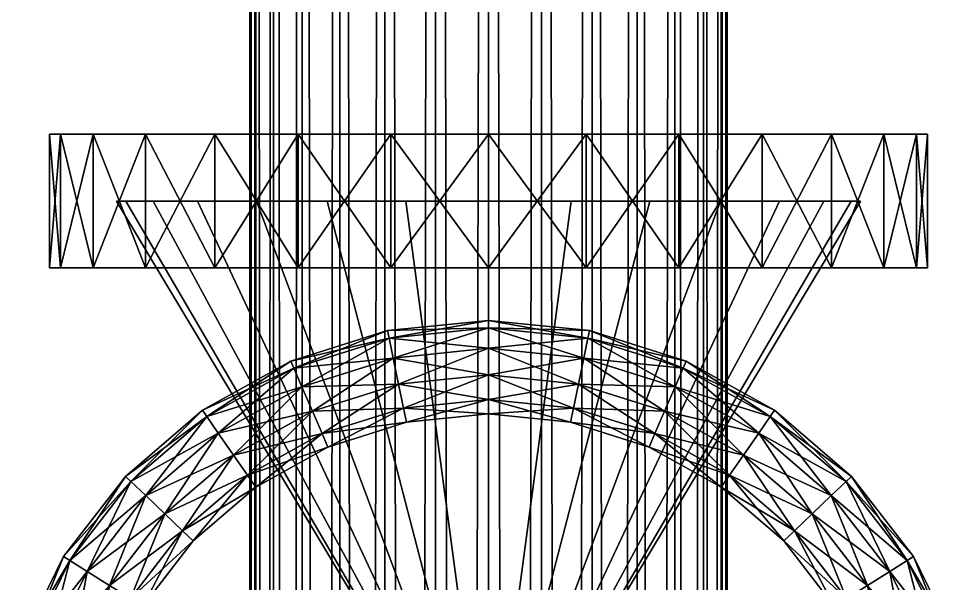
# Model space of a CAD drawing. Header units: millimetres. Extents: x 3500 to 25050, y 1500 to 19500.
# Drawn here: x 10387.5 to 10612.5, y 15557.1 to 15692.2 of the extents above; entities that cross this region are included whole.
import ezdxf

# ---------------------------------------------------------------- set-up
doc = ezdxf.new("R2010")
doc.units = ezdxf.units.MM
for name, color, linetype, true_color in [('3D-PIPE-P-1022', 7, 'Continuous', 0xf2c230), ('3D-VALVE', 7, 'Continuous', 0x3a4658), ('3D-VALVE-HANDWHEEL', 7, 'Continuous', 0xd93b3b)]:
    doc.layers.add(name, color=color, linetype=linetype, true_color=true_color)

msp = doc.modelspace()

# ---------------------------------------------------------------- meshes
at = {"layer": '3D-PIPE-P-1022'}
mesh = msp.add_polyface(dxfattribs=at)
corners = [(10557.15, 17000, 5500), (10557.15, 10150, 5500), (10555.72, 17000, 5487.28), (10555.72, 10150, 5487.28), (10551.49, 17000, 5475.2), (10551.49, 10150, 5475.2), (10544.68, 17000, 5464.37), (10544.68, 10150, 5464.37), (10535.63, 17000, 5455.32), (10535.63, 10150, 5455.32), (10524.8, 17000, 5448.51), (10524.8, 10150, 5448.51), (10512.72, 17000, 5444.28), (10512.72, 10150, 5444.28), (10500, 17000, 5442.85), (10500, 10150, 5442.85), (10487.28, 17000, 5444.28), (10487.28, 10150, 5444.28), (10475.2, 17000, 5448.51), (10475.2, 10150, 5448.51), (10464.37, 17000, 5455.32), (10464.37, 10150, 5455.32), (10455.32, 17000, 5464.37), (10455.32, 10150, 5464.37), (10448.51, 17000, 5475.2), (10448.51, 10150, 5475.2), (10444.28, 17000, 5487.28), (10444.28, 10150, 5487.28), (10442.85, 17000, 5500), (10442.85, 10150, 5500), (10444.28, 17000, 5512.72), (10444.28, 10150, 5512.72), (10448.51, 17000, 5524.8), (10448.51, 10150, 5524.8), (10455.32, 17000, 5535.63), (10455.32, 10150, 5535.63), (10464.37, 17000, 5544.68), (10464.37, 10150, 5544.68), (10475.2, 17000, 5551.49), (10475.2, 10150, 5551.49), (10487.28, 17000, 5555.72), (10487.28, 10150, 5555.72), (10500, 17000, 5557.15), (10500, 10150, 5557.15), (10512.72, 17000, 5555.72), (10512.72, 10150, 5555.72), (10524.8, 17000, 5551.49), (10524.8, 10150, 5551.49), (10535.63, 17000, 5544.68), (10535.63, 10150, 5544.68), (10544.68, 17000, 5535.63), (10544.68, 10150, 5535.63), (10551.49, 17000, 5524.8), (10551.49, 10150, 5524.8), (10555.72, 17000, 5512.72), (10555.72, 10150, 5512.72)]
mesh.append_faces([[corners[k] for k in face] for face in [(0, 1, 2), (1, 3, 2), (2, 3, 4), (3, 5, 4), (4, 5, 6), (5, 7, 6), (6, 7, 8), (7, 9, 8), (8, 9, 10), (9, 11, 10), (10, 11, 12), (11, 13, 12), (12, 13, 14), (13, 15, 14), (14, 15, 16), (15, 17, 16), (16, 17, 18), (17, 19, 18), (18, 19, 20), (19, 21, 20), (20, 21, 22), (21, 23, 22), (22, 23, 24), (23, 25, 24), (24, 25, 26), (25, 27, 26), (26, 27, 28), (27, 29, 28), (28, 29, 30), (29, 31, 30), (30, 31, 32), (31, 33, 32), (32, 33, 34), (33, 35, 34), (34, 35, 36), (35, 37, 36), (36, 37, 38), (37, 39, 38), (38, 39, 40), (39, 41, 40), (40, 41, 42), (41, 43, 42), (42, 43, 44), (43, 45, 44), (44, 45, 46), (45, 47, 46), (46, 47, 48), (47, 49, 48), (48, 49, 50), (49, 51, 50), (50, 51, 52), (51, 53, 52), (52, 53, 54), (53, 55, 54), (54, 55, 0), (55, 1, 0), (0, 2, 54), (54, 2, 52), (52, 2, 50), (2, 4, 50), (4, 6, 50), (50, 6, 48), (48, 6, 46), (46, 6, 44), (44, 6, 42), (6, 8, 42), (8, 10, 42), (10, 12, 42), (12, 14, 42), (42, 14, 40), (40, 14, 38), (38, 14, 36), (14, 16, 36), (16, 18, 36), (18, 20, 36), (36, 20, 34), (34, 20, 32), (32, 20, 30), (30, 20, 28), (20, 22, 28), (22, 24, 28), (26, 28, 24), (29, 27, 31), (31, 27, 33), (33, 27, 35), (27, 25, 35), (25, 23, 35), (35, 23, 37), (37, 23, 39), (39, 23, 41), (41, 23, 43), (23, 21, 43), (21, 19, 43), (19, 17, 43), (17, 15, 43), (43, 15, 45), (45, 15, 47), (47, 15, 49), (15, 13, 49), (13, 11, 49), (11, 9, 49), (49, 9, 51), (51, 9, 53), (53, 9, 55), (55, 9, 1), (9, 7, 1), (7, 5, 1), (3, 1, 5)]])
at = {"layer": '3D-VALVE'}
mesh = msp.add_polyface(dxfattribs=at)
corners = [(10444.41, 15648.59, 5569.7), (10461.32, 15648.59, 5580.33), (10430.3, 15648.59, 5555.59), (10480.16, 15648.59, 5586.92), (10500, 15648.59, 5589.15), (10519.84, 15648.59, 5586.92), (10538.68, 15648.59, 5580.33), (10569.7, 15648.59, 5555.59), (10419.67, 15648.59, 5538.68), (10413.08, 15648.59, 5519.84), (10410.85, 15648.59, 5500), (10413.08, 15648.59, 5480.16), (10419.67, 15648.59, 5461.32), (10430.3, 15648.59, 5444.41), (10580.33, 15648.59, 5538.68), (10444.41, 15648.59, 5430.3), (10461.32, 15648.59, 5419.67), (10500, 15664.59, 5394.84), (10500, 15632.59, 5394.84), (10476.6, 15664.59, 5397.48), (10476.6, 15632.59, 5397.48), (10454.38, 15664.59, 5405.26), (10454.38, 15632.59, 5405.26), (10434.44, 15664.59, 5417.79), (10434.44, 15632.59, 5417.79), (10417.79, 15664.59, 5434.44), (10417.79, 15632.59, 5434.44), (10405.26, 15664.59, 5454.37), (10405.26, 15632.59, 5454.37), (10397.48, 15664.59, 5476.6), (10397.48, 15632.59, 5476.6), (10394.84, 15664.59, 5500), (10394.84, 15632.59, 5500), (10397.48, 15664.59, 5523.4), (10397.48, 15632.59, 5523.4), (10405.26, 15664.59, 5545.63), (10405.26, 15632.59, 5545.63), (10417.79, 15664.59, 5565.56), (10417.79, 15632.59, 5565.56), (10434.44, 15664.59, 5582.21), (10434.44, 15632.59, 5582.21), (10454.38, 15664.59, 5594.74), (10454.38, 15632.59, 5594.74), (10476.6, 15664.59, 5602.52), (10476.6, 15632.59, 5602.52), (10500, 15664.59, 5605.16), (10500, 15632.59, 5605.16), (10582.21, 15664.59, 5434.44), (10545.62, 15664.59, 5594.74), (10523.4, 15664.59, 5602.52), (10545.62, 15632.59, 5405.26), (10523.4, 15632.59, 5397.48)]
mesh.append_faces([[corners[k] for k in face] for face in [(0, 1, 2), (1, 3, 2), (3, 4, 2), (4, 5, 2), (5, 6, 2), (2, 7, 8), (8, 7, 9), (9, 7, 10), (10, 7, 11), (11, 7, 12), (12, 7, 13), (13, 14, 15), (15, 14, 16), (17, 18, 19), (18, 20, 19), (19, 20, 21), (20, 22, 21), (21, 22, 23), (22, 24, 23), (23, 24, 25), (24, 26, 25), (25, 26, 27), (26, 28, 27), (27, 28, 29), (28, 30, 29), (29, 30, 31), (30, 32, 31), (31, 32, 33), (32, 34, 33), (33, 34, 35), (34, 36, 35), (35, 36, 37), (36, 38, 37), (37, 38, 39), (38, 40, 39), (39, 40, 41), (40, 42, 41), (41, 42, 43), (42, 44, 43), (43, 44, 45), (44, 46, 45), (21, 23, 47), (23, 25, 47), (25, 27, 48), (27, 29, 48), (29, 31, 48), (31, 33, 48), (33, 35, 48), (48, 35, 49), (49, 35, 45), (45, 35, 43), (43, 35, 41), (41, 35, 39), (37, 39, 35), (32, 30, 50), (30, 28, 50), (50, 28, 51), (51, 28, 18), (18, 28, 20), (20, 28, 22), (22, 28, 24), (26, 24, 28)]])
mesh = msp.add_polyface(dxfattribs=at)
corners = [(10538.68, 15648.59, 5580.33), (10555.59, 15648.59, 5569.7), (10430.3, 15648.59, 5555.59), (10569.7, 15648.59, 5555.59), (10580.33, 15648.59, 5538.68), (10430.3, 15648.59, 5444.41), (10461.32, 15648.59, 5419.67), (10480.16, 15648.59, 5413.08), (10586.92, 15648.59, 5519.84), (10589.15, 15648.59, 5500), (10586.92, 15648.59, 5480.16), (10580.33, 15648.59, 5461.32), (10500, 15648.59, 5410.85), (10519.84, 15648.59, 5413.08), (10538.68, 15648.59, 5419.67), (10555.59, 15648.59, 5430.3), (10569.7, 15648.59, 5444.41), (10605.16, 15664.59, 5500), (10605.16, 15632.59, 5500), (10602.52, 15664.59, 5476.6), (10602.52, 15632.59, 5476.6), (10594.74, 15664.59, 5454.37), (10594.74, 15632.59, 5454.37), (10582.21, 15664.59, 5434.44), (10582.21, 15632.59, 5434.44), (10565.56, 15664.59, 5417.79), (10565.56, 15632.59, 5417.79), (10545.62, 15664.59, 5405.26), (10545.62, 15632.59, 5405.26), (10523.4, 15664.59, 5397.48), (10523.4, 15632.59, 5397.48), (10500, 15664.59, 5394.84), (10500, 15632.59, 5394.84), (10500, 15664.59, 5605.16), (10500, 15632.59, 5605.16), (10523.4, 15664.59, 5602.52), (10523.4, 15632.59, 5602.52), (10545.62, 15664.59, 5594.74), (10545.62, 15632.59, 5594.74), (10565.56, 15664.59, 5582.21), (10565.56, 15632.59, 5582.21), (10582.21, 15664.59, 5565.56), (10582.21, 15632.59, 5565.56), (10594.74, 15664.59, 5545.63), (10594.74, 15632.59, 5545.63), (10602.52, 15664.59, 5523.4), (10602.52, 15632.59, 5523.4), (10476.6, 15664.59, 5397.48), (10454.38, 15664.59, 5405.26), (10417.79, 15664.59, 5434.44), (10417.79, 15632.59, 5565.56)]
mesh.append_faces([[corners[k] for k in face] for face in [(0, 1, 2), (1, 3, 2), (3, 4, 5), (6, 4, 7), (4, 8, 7), (8, 9, 7), (9, 10, 7), (10, 11, 7), (7, 11, 12), (12, 11, 13), (13, 11, 14), (14, 11, 15), (16, 15, 11), (17, 18, 19), (18, 20, 19), (19, 20, 21), (20, 22, 21), (21, 22, 23), (22, 24, 23), (23, 24, 25), (24, 26, 25), (25, 26, 27), (26, 28, 27), (27, 28, 29), (28, 30, 29), (29, 30, 31), (30, 32, 31), (33, 34, 35), (34, 36, 35), (35, 36, 37), (36, 38, 37), (37, 38, 39), (38, 40, 39), (39, 40, 41), (40, 42, 41), (41, 42, 43), (42, 44, 43), (43, 44, 45), (44, 46, 45), (45, 46, 17), (46, 18, 17), (25, 27, 23), (27, 29, 23), (29, 31, 23), (31, 47, 23), (47, 48, 23), (23, 49, 21), (21, 49, 19), (19, 49, 17), (17, 49, 45), (45, 49, 43), (43, 49, 41), (41, 49, 39), (39, 49, 37), (42, 50, 44), (44, 50, 46), (46, 50, 18), (18, 50, 20), (20, 50, 22), (22, 50, 24), (24, 50, 26), (26, 50, 28)]])
mesh = msp.add_polyface(dxfattribs=at)
corners = [(10500, 15500, 5500), (10410.85, 15648.59, 5500), (10413.08, 15648.59, 5480.16), (10419.67, 15648.59, 5461.32), (10430.3, 15648.59, 5444.41), (10444.41, 15648.59, 5430.3), (10461.32, 15648.59, 5419.67), (10480.16, 15648.59, 5413.08), (10500, 15648.59, 5410.85), (10500, 15648.59, 5589.15), (10480.16, 15648.59, 5586.92), (10461.32, 15648.59, 5580.33), (10444.41, 15648.59, 5569.7), (10430.3, 15648.59, 5555.59), (10419.67, 15648.59, 5538.68), (10413.08, 15648.59, 5519.84), (10454.38, 15632.59, 5594.74), (10434.44, 15632.59, 5582.21), (10582.21, 15632.59, 5565.56), (10417.79, 15632.59, 5565.56), (10405.26, 15632.59, 5545.63), (10545.62, 15632.59, 5405.26), (10397.48, 15632.59, 5523.4), (10394.84, 15632.59, 5500), (10500, 15534.29, 5437.13), (10500, 15465.71, 5437.13), (10486.01, 15534.29, 5438.71), (10486.01, 15465.71, 5438.71), (10472.72, 15534.29, 5443.36), (10472.72, 15465.71, 5443.36), (10460.8, 15534.29, 5450.85), (10460.8, 15465.71, 5450.85), (10450.85, 15534.29, 5460.8), (10450.85, 15465.71, 5460.8), (10443.36, 15534.29, 5472.72), (10443.36, 15465.71, 5472.72), (10438.71, 15534.29, 5486.01), (10438.71, 15465.71, 5486.01), (10437.13, 15534.29, 5500), (10437.13, 15465.71, 5500), (10438.71, 15534.29, 5513.99), (10438.71, 15465.71, 5513.99), (10443.36, 15534.29, 5527.28), (10443.36, 15465.71, 5527.28), (10450.85, 15534.29, 5539.2), (10450.85, 15465.71, 5539.2), (10460.8, 15534.29, 5549.15), (10460.8, 15465.71, 5549.15), (10472.72, 15534.29, 5556.64), (10472.72, 15465.71, 5556.64), (10486.01, 15534.29, 5561.29), (10486.01, 15465.71, 5561.29), (10500, 15534.29, 5562.87), (10539.2, 15534.29, 5450.85), (10556.64, 15534.29, 5472.72), (10539.2, 15534.29, 5549.15), (10527.28, 15534.29, 5556.64), (10513.99, 15534.29, 5561.29), (10485.14, 15500, 5500), (10485.14, 15500, 5762.89), (10486.27, 15505.69, 5500), (10486.27, 15505.69, 5762.89), (10489.49, 15510.51, 5500), (10489.49, 15510.51, 5762.89), (10494.31, 15513.73, 5500), (10494.31, 15513.73, 5762.89), (10500, 15514.86, 5500), (10505.69, 15513.73, 5500), (10486.27, 15494.31, 5500), (10486.27, 15494.31, 5762.89), (10500, 15514.86, 5762.89), (10505.69, 15513.73, 5762.89)]
mesh.append_faces([[corners[k] for k in face] for face in [(0, 1, 2), (0, 2, 3), (0, 3, 4), (0, 4, 5), (0, 5, 6), (0, 6, 7), (0, 7, 8), (0, 9, 10), (0, 10, 11), (0, 11, 12), (0, 12, 13), (0, 13, 14), (0, 14, 15), (0, 15, 1), (16, 17, 18), (17, 19, 18), (19, 20, 21), (20, 22, 21), (22, 23, 21), (24, 25, 26), (26, 27, 28), (28, 29, 30), (30, 31, 32), (32, 33, 34), (34, 35, 36), (36, 37, 38), (38, 39, 40), (40, 41, 42), (42, 43, 44), (44, 45, 46), (46, 47, 48), (48, 49, 50), (50, 51, 52), (28, 30, 53), (30, 32, 54), (32, 34, 54), (34, 36, 55), (36, 38, 55), (38, 40, 55), (56, 40, 57), (57, 40, 52), (52, 40, 50), (50, 40, 48), (40, 42, 48), (42, 44, 48), (46, 48, 44), (58, 59, 60), (59, 61, 60), (60, 61, 62), (61, 63, 62), (62, 63, 64), (63, 65, 64), (64, 65, 66), (64, 67, 62), (62, 67, 60), (60, 67, 58), (58, 67, 68), (61, 69, 63), (63, 69, 65), (65, 69, 70), (70, 69, 71)]])
mesh = msp.add_polyface(dxfattribs=at)
corners = [(10500, 15500, 5500), (10500, 15648.59, 5410.85), (10519.84, 15648.59, 5413.08), (10538.68, 15648.59, 5419.67), (10555.59, 15648.59, 5430.3), (10569.7, 15648.59, 5444.41), (10580.33, 15648.59, 5461.32), (10586.92, 15648.59, 5480.16), (10589.15, 15648.59, 5500), (10586.92, 15648.59, 5519.84), (10580.33, 15648.59, 5538.68), (10569.7, 15648.59, 5555.59), (10555.59, 15648.59, 5569.7), (10538.68, 15648.59, 5580.33), (10519.84, 15648.59, 5586.92), (10500, 15648.59, 5589.15), (10565.56, 15632.59, 5582.21), (10545.62, 15632.59, 5594.74), (10582.21, 15632.59, 5565.56), (10523.4, 15632.59, 5602.52), (10500, 15632.59, 5605.16), (10476.6, 15632.59, 5602.52), (10454.38, 15632.59, 5594.74), (10562.87, 15534.29, 5500), (10562.87, 15465.71, 5500), (10561.29, 15534.29, 5486.01), (10561.29, 15465.71, 5486.01), (10556.64, 15534.29, 5472.72), (10556.64, 15465.71, 5472.72), (10549.15, 15534.29, 5460.8), (10549.15, 15465.71, 5460.8), (10539.2, 15534.29, 5450.85), (10539.2, 15465.71, 5450.85), (10527.28, 15534.29, 5443.36), (10527.28, 15465.71, 5443.36), (10513.99, 15534.29, 5438.71), (10513.99, 15465.71, 5438.71), (10500, 15534.29, 5437.13), (10500, 15534.29, 5562.87), (10500, 15465.71, 5562.87), (10513.99, 15534.29, 5561.29), (10513.99, 15465.71, 5561.29), (10527.28, 15534.29, 5556.64), (10527.28, 15465.71, 5556.64), (10539.2, 15534.29, 5549.15), (10539.2, 15465.71, 5549.15), (10549.15, 15534.29, 5539.2), (10549.15, 15465.71, 5539.2), (10556.64, 15534.29, 5527.28), (10556.64, 15465.71, 5527.28), (10561.29, 15534.29, 5513.99), (10561.29, 15465.71, 5513.99), (10486.01, 15534.29, 5438.71), (10472.72, 15534.29, 5443.36), (10460.8, 15534.29, 5450.85), (10443.36, 15534.29, 5472.72), (10438.71, 15534.29, 5513.99), (10500, 15514.86, 5500), (10500, 15514.86, 5762.89), (10505.69, 15513.73, 5500), (10505.69, 15513.73, 5762.89), (10510.51, 15510.51, 5500), (10510.51, 15510.51, 5762.89), (10513.73, 15505.69, 5500), (10513.73, 15505.69, 5762.89), (10514.86, 15500, 5500), (10514.86, 15500, 5762.89), (10494.31, 15513.73, 5762.89), (10494.31, 15513.73, 5500), (10510.51, 15489.49, 5500), (10513.73, 15494.31, 5500), (10486.27, 15494.31, 5762.89)]
mesh.append_faces([[corners[k] for k in face] for face in [(0, 1, 2), (0, 2, 3), (0, 3, 4), (0, 4, 5), (0, 5, 6), (0, 6, 7), (0, 7, 8), (0, 8, 9), (0, 9, 10), (0, 10, 11), (0, 11, 12), (0, 12, 13), (0, 13, 14), (0, 14, 15), (16, 17, 18), (17, 19, 18), (19, 20, 18), (20, 21, 18), (21, 22, 18), (23, 24, 25), (25, 26, 27), (27, 28, 29), (29, 30, 31), (31, 32, 33), (33, 34, 35), (35, 36, 37), (38, 39, 40), (40, 41, 42), (42, 43, 44), (44, 45, 46), (46, 47, 48), (48, 49, 50), (50, 51, 23), (33, 35, 31), (35, 37, 31), (37, 52, 31), (52, 53, 31), (31, 54, 29), (29, 54, 27), (27, 55, 25), (25, 55, 23), (23, 55, 50), (50, 55, 48), (48, 55, 46), (46, 55, 44), (44, 56, 42), (57, 58, 59), (58, 60, 59), (59, 60, 61), (60, 62, 61), (61, 62, 63), (62, 64, 63), (63, 64, 65), (64, 66, 65), (67, 58, 57), (57, 59, 68), (59, 61, 69), (70, 61, 65), (65, 61, 63), (60, 71, 62), (62, 71, 64)]])
at = {"layer": '3D-VALVE-HANDWHEEL'}
mesh = msp.add_polyface(dxfattribs=at)
corners = [(10452.67, 15610.29, 5762.89), (10476.21, 15615.78, 5769.07), (10475.84, 15617.56, 5762.89), (10453.39, 15608.62, 5769.07), (10477.19, 15611.01, 5773.29), (10455.31, 15604.15, 5773.29), (10478.47, 15604.77, 5774.2), (10457.82, 15598.29, 5774.2), (10479.65, 15599.03, 5771.53), (10460.13, 15592.91, 5771.53), (10480.35, 15595.62, 5766.11), (10461.5, 15589.71, 5766.11), (10480.35, 15595.62, 5759.67), (10461.5, 15589.71, 5759.67), (10479.65, 15599.03, 5754.25), (10460.13, 15592.91, 5754.25), (10478.47, 15604.77, 5751.58), (10457.82, 15598.29, 5751.58), (10477.19, 15611.01, 5752.49), (10455.31, 15604.15, 5752.49), (10476.21, 15615.78, 5756.71), (10453.39, 15608.62, 5756.71), (10500, 15618.2, 5769.07), (10500, 15620.01, 5762.89), (10500, 15613.33, 5773.29), (10500, 15606.96, 5774.2), (10500, 15601.1, 5771.53), (10500, 15597.62, 5766.11), (10500, 15597.62, 5759.67), (10500, 15601.1, 5754.25), (10500, 15606.96, 5751.58), (10500, 15613.33, 5752.49), (10500, 15618.2, 5756.71)]
mesh.append_faces([[corners[k] for k in face] for face in [(0, 1, 2), (0, 3, 1), (3, 4, 1), (3, 5, 4), (5, 6, 4), (5, 7, 6), (7, 8, 6), (7, 9, 8), (9, 10, 8), (9, 11, 10), (11, 12, 10), (11, 13, 12), (13, 14, 12), (13, 15, 14), (15, 16, 14), (15, 17, 16), (17, 18, 16), (17, 19, 18), (19, 20, 18), (19, 21, 20), (21, 2, 20), (2, 22, 23), (2, 1, 22), (1, 24, 22), (1, 4, 24), (4, 25, 24), (4, 6, 25), (6, 26, 25), (6, 8, 26), (8, 27, 26), (8, 10, 27), (10, 28, 27), (10, 12, 28), (12, 29, 28), (12, 14, 29), (14, 30, 29), (14, 16, 30), (16, 31, 30), (16, 18, 31), (18, 32, 31), (18, 20, 32), (20, 23, 32), (20, 2, 23)]])
mesh = msp.add_polyface(dxfattribs=at)
corners = [(10500, 15620.01, 5762.89), (10523.79, 15615.78, 5769.07), (10524.16, 15617.56, 5762.89), (10500, 15618.2, 5769.07), (10522.81, 15611.01, 5773.29), (10500, 15613.33, 5773.29), (10521.53, 15604.77, 5774.2), (10500, 15606.96, 5774.2), (10520.35, 15599.03, 5771.53), (10500, 15601.1, 5771.53), (10519.65, 15595.62, 5766.11), (10500, 15597.62, 5766.11), (10519.65, 15595.62, 5759.67), (10500, 15597.62, 5759.67), (10520.35, 15599.03, 5754.25), (10500, 15601.1, 5754.25), (10521.53, 15604.77, 5751.58), (10500, 15606.96, 5751.58), (10522.81, 15611.01, 5752.49), (10500, 15613.33, 5752.49), (10523.79, 15615.78, 5756.71), (10500, 15618.2, 5756.71), (10546.61, 15608.62, 5769.07), (10544.69, 15604.15, 5773.29), (10542.18, 15598.29, 5774.2), (10539.87, 15592.91, 5771.53), (10538.5, 15589.71, 5766.11), (10538.5, 15589.71, 5759.67), (10539.87, 15592.91, 5754.25), (10542.18, 15598.29, 5751.58), (10544.69, 15604.15, 5752.49), (10546.61, 15608.62, 5756.71), (10547.33, 15610.29, 5762.89)]
mesh.append_faces([[corners[k] for k in face] for face in [(0, 1, 2), (0, 3, 1), (3, 4, 1), (3, 5, 4), (5, 6, 4), (5, 7, 6), (7, 8, 6), (7, 9, 8), (9, 10, 8), (9, 11, 10), (11, 12, 10), (11, 13, 12), (13, 14, 12), (13, 15, 14), (15, 16, 14), (15, 17, 16), (17, 18, 16), (17, 19, 18), (19, 20, 18), (19, 21, 20), (21, 2, 20), (21, 0, 2), (2, 1, 22), (1, 23, 22), (1, 4, 23), (4, 24, 23), (4, 6, 24), (6, 25, 24), (6, 8, 25), (8, 26, 25), (8, 10, 26), (10, 27, 26), (10, 12, 27), (12, 28, 27), (12, 14, 28), (14, 29, 28), (14, 16, 29), (16, 30, 29), (16, 18, 30), (18, 31, 30), (18, 20, 31), (20, 32, 31), (20, 2, 32)]])
mesh = msp.add_polyface(dxfattribs=at)
corners = [(10398.15, 15563.48, 5762.89), (10414.33, 15581.44, 5769.07), (10413.01, 15582.69, 5762.89), (10399.69, 15562.52, 5756.71), (10414.33, 15581.44, 5756.71), (10432.48, 15597.01, 5769.07), (10431.44, 15598.5, 5762.89), (10435.26, 15593.02, 5773.29), (10417.86, 15578.08, 5773.29), (10438.9, 15587.79, 5774.2), (10422.48, 15573.69, 5774.2), (10442.25, 15582.98, 5771.53), (10426.72, 15569.65, 5771.53), (10444.23, 15580.12, 5766.11), (10429.25, 15567.26, 5766.11), (10444.23, 15580.12, 5759.67), (10429.25, 15567.26, 5759.67), (10442.25, 15582.98, 5754.25), (10426.72, 15569.65, 5754.25), (10438.9, 15587.79, 5751.58), (10422.48, 15573.69, 5751.58), (10435.26, 15593.02, 5752.49), (10417.86, 15578.08, 5752.49), (10432.48, 15597.01, 5756.71), (10453.39, 15608.62, 5769.07), (10452.67, 15610.29, 5762.89), (10455.31, 15604.15, 5773.29), (10457.82, 15598.29, 5774.2), (10460.13, 15592.91, 5771.53), (10461.5, 15589.71, 5766.11), (10461.5, 15589.71, 5759.67), (10460.13, 15592.91, 5754.25), (10457.82, 15598.29, 5751.58), (10455.31, 15604.15, 5752.49), (10453.39, 15608.62, 5756.71), (10475.84, 15617.56, 5762.89)]
mesh.append_faces([[corners[k] for k in face] for face in [(0, 1, 2), (3, 2, 4), (2, 5, 6), (2, 1, 5), (1, 7, 5), (1, 8, 7), (8, 9, 7), (8, 10, 9), (10, 11, 9), (12, 13, 11), (14, 15, 13), (16, 17, 15), (18, 19, 17), (18, 20, 19), (20, 21, 19), (20, 22, 21), (22, 23, 21), (22, 4, 23), (4, 6, 23), (4, 2, 6), (6, 24, 25), (6, 5, 24), (5, 26, 24), (5, 7, 26), (7, 27, 26), (7, 9, 27), (9, 28, 27), (9, 11, 28), (11, 29, 28), (11, 13, 29), (13, 30, 29), (13, 15, 30), (15, 31, 30), (15, 17, 31), (17, 32, 31), (17, 19, 32), (19, 33, 32), (19, 21, 33), (21, 34, 33), (21, 23, 34), (23, 25, 34), (23, 6, 25), (34, 25, 35)]])
mesh = msp.add_polyface(dxfattribs=at)
corners = [(10524.16, 15617.56, 5762.89), (10546.61, 15608.62, 5769.07), (10547.33, 15610.29, 5762.89), (10567.52, 15597.01, 5769.07), (10568.56, 15598.5, 5762.89), (10564.74, 15593.02, 5773.29), (10544.69, 15604.15, 5773.29), (10561.1, 15587.79, 5774.2), (10542.18, 15598.29, 5774.2), (10557.75, 15582.98, 5771.53), (10539.87, 15592.91, 5771.53), (10555.77, 15580.12, 5766.11), (10538.5, 15589.71, 5766.11), (10555.77, 15580.12, 5759.67), (10538.5, 15589.71, 5759.67), (10557.75, 15582.98, 5754.25), (10539.87, 15592.91, 5754.25), (10561.1, 15587.79, 5751.58), (10542.18, 15598.29, 5751.58), (10564.74, 15593.02, 5752.49), (10544.69, 15604.15, 5752.49), (10567.52, 15597.01, 5756.71), (10546.61, 15608.62, 5756.71), (10585.67, 15581.44, 5769.07), (10586.99, 15582.69, 5762.89), (10582.14, 15578.08, 5773.29), (10577.52, 15573.69, 5774.2), (10573.28, 15569.65, 5771.53), (10570.75, 15567.26, 5766.11), (10570.75, 15567.26, 5759.67), (10573.28, 15569.65, 5754.25), (10577.52, 15573.69, 5751.58), (10582.14, 15578.08, 5752.49), (10585.67, 15581.44, 5756.71), (10600.31, 15562.52, 5769.07), (10601.85, 15563.48, 5762.89)]
mesh.append_faces([[corners[k] for k in face] for face in [(0, 1, 2), (2, 3, 4), (2, 1, 3), (1, 5, 3), (1, 6, 5), (6, 7, 5), (6, 8, 7), (8, 9, 7), (8, 10, 9), (10, 11, 9), (10, 12, 11), (12, 13, 11), (12, 14, 13), (14, 15, 13), (14, 16, 15), (16, 17, 15), (16, 18, 17), (18, 19, 17), (18, 20, 19), (20, 21, 19), (20, 22, 21), (22, 4, 21), (22, 2, 4), (4, 23, 24), (4, 3, 23), (3, 25, 23), (3, 5, 25), (5, 26, 25), (5, 7, 26), (7, 27, 26), (7, 9, 27), (9, 11, 28), (11, 13, 29), (13, 15, 30), (15, 17, 31), (17, 32, 31), (17, 19, 32), (19, 33, 32), (19, 21, 33), (21, 24, 33), (21, 4, 24), (24, 23, 34), (33, 24, 35)]])
mesh = msp.add_polyface(dxfattribs=at)
corners = [(10387.46, 15541.68, 5762.89), (10399.69, 15562.52, 5769.07), (10398.15, 15563.48, 5762.89), (10389.16, 15541.05, 5769.07), (10403.82, 15559.95, 5773.29), (10393.72, 15539.36, 5773.29), (10409.23, 15556.58, 5774.2), (10399.7, 15537.15, 5774.2), (10414.2, 15553.48, 5771.53), (10405.19, 15535.11, 5771.53), (10417.16, 15551.64, 5766.11), (10408.46, 15533.9, 5766.11), (10417.16, 15551.64, 5759.67), (10408.46, 15533.9, 5759.67), (10414.2, 15553.48, 5754.25), (10405.19, 15535.11, 5754.25), (10409.23, 15556.58, 5751.58), (10399.7, 15537.15, 5751.58), (10403.82, 15559.95, 5752.49), (10393.72, 15539.36, 5752.49), (10399.69, 15562.52, 5756.71), (10389.16, 15541.05, 5756.71), (10414.33, 15581.44, 5769.07), (10417.86, 15578.08, 5773.29), (10422.48, 15573.69, 5774.2), (10426.72, 15569.65, 5771.53), (10429.25, 15567.26, 5766.11), (10429.25, 15567.26, 5759.67), (10426.72, 15569.65, 5754.25), (10422.48, 15573.69, 5751.58), (10417.86, 15578.08, 5752.49), (10414.33, 15581.44, 5756.71), (10413.01, 15582.69, 5762.89), (10442.25, 15582.98, 5771.53), (10444.23, 15580.12, 5766.11), (10444.23, 15580.12, 5759.67), (10442.25, 15582.98, 5754.25)]
mesh.append_faces([[corners[k] for k in face] for face in [(0, 1, 2), (0, 3, 1), (3, 4, 1), (3, 5, 4), (5, 6, 4), (5, 7, 6), (7, 8, 6), (7, 9, 8), (9, 10, 8), (11, 12, 10), (13, 14, 12), (15, 16, 14), (15, 17, 16), (17, 18, 16), (17, 19, 18), (19, 20, 18), (19, 21, 20), (21, 2, 20), (21, 0, 2), (2, 1, 22), (1, 23, 22), (1, 4, 23), (4, 24, 23), (4, 6, 24), (6, 25, 24), (6, 8, 25), (8, 26, 25), (8, 10, 26), (10, 27, 26), (10, 12, 27), (12, 28, 27), (12, 14, 28), (14, 29, 28), (14, 16, 29), (16, 30, 29), (16, 18, 30), (18, 31, 30), (18, 20, 31), (20, 2, 32), (24, 25, 33), (25, 26, 34), (26, 27, 35), (27, 28, 36)]])
mesh = msp.add_polyface(dxfattribs=at)
corners = [(10557.75, 15582.98, 5771.53), (10570.75, 15567.26, 5766.11), (10573.28, 15569.65, 5771.53), (10555.77, 15580.12, 5766.11), (10570.75, 15567.26, 5759.67), (10555.77, 15580.12, 5759.67), (10573.28, 15569.65, 5754.25), (10557.75, 15582.98, 5754.25), (10577.52, 15573.69, 5751.58), (10586.99, 15582.69, 5762.89), (10600.31, 15562.52, 5769.07), (10601.85, 15563.48, 5762.89), (10585.67, 15581.44, 5769.07), (10596.18, 15559.95, 5773.29), (10582.14, 15578.08, 5773.29), (10590.77, 15556.58, 5774.2), (10577.52, 15573.69, 5774.2), (10585.8, 15553.48, 5771.53), (10582.84, 15551.64, 5766.11), (10582.84, 15551.64, 5759.67), (10585.8, 15553.48, 5754.25), (10590.77, 15556.58, 5751.58), (10596.18, 15559.95, 5752.49), (10582.14, 15578.08, 5752.49), (10600.31, 15562.52, 5756.71), (10585.67, 15581.44, 5756.71), (10610.84, 15541.05, 5769.07), (10612.54, 15541.68, 5762.89), (10606.28, 15539.36, 5773.29), (10600.3, 15537.15, 5774.2), (10594.81, 15535.11, 5771.53), (10591.54, 15533.9, 5766.11), (10591.54, 15533.9, 5759.67), (10594.81, 15535.11, 5754.25), (10600.3, 15537.15, 5751.58), (10606.28, 15539.36, 5752.49), (10610.84, 15541.05, 5756.71)]
mesh.append_faces([[corners[k] for k in face] for face in [(0, 1, 2), (3, 4, 1), (5, 6, 4), (7, 8, 6), (9, 10, 11), (12, 13, 10), (12, 14, 13), (14, 15, 13), (14, 16, 15), (16, 17, 15), (16, 2, 17), (2, 18, 17), (2, 1, 18), (1, 19, 18), (1, 4, 19), (4, 20, 19), (4, 6, 20), (6, 21, 20), (6, 8, 21), (8, 22, 21), (8, 23, 22), (23, 24, 22), (23, 25, 24), (25, 11, 24), (11, 26, 27), (11, 10, 26), (10, 28, 26), (10, 13, 28), (13, 29, 28), (13, 15, 29), (15, 30, 29), (15, 17, 30), (17, 18, 31), (18, 19, 32), (19, 20, 33), (20, 34, 33), (20, 21, 34), (21, 35, 34), (21, 22, 35), (22, 36, 35), (22, 24, 36), (24, 27, 36), (24, 11, 27)]])

doc.saveas('drawing.dxf')
